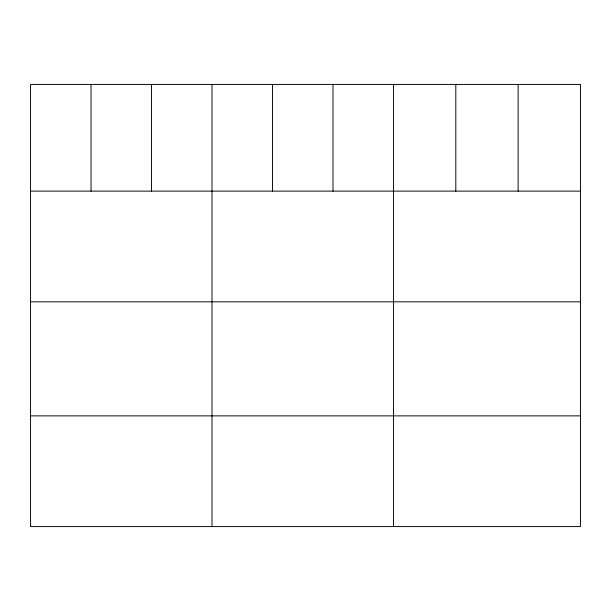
<?xml version="1.0" encoding="UTF-8"?>
<svg xmlns="http://www.w3.org/2000/svg" width="611" height="611" viewBox="0 0 611 611"><rect width="100%" height="100%" fill="white"/><g stroke="black" fill="none" stroke-linecap="round" stroke-linejoin="round"><path stroke-width="0.92" d="M580.45 191.121L580.45 526.583L30.55 526.583L30.55 84.417L580.45 84.417L580.45 191.121L30.55 191.121M30.55 301.819L580.45 301.819M30.55 415.877L580.45 415.877M518.128 84.417L518.128 191.121M455.806 84.417L455.806 191.121M393.484 84.417L393.484 526.583M332.995 84.417L332.995 191.121M272.506 84.417L272.506 191.121M212.017 84.417L212.017 526.583M151.528 84.417L151.528 191.121M91.039 84.417L91.039 191.121"/></g></svg>
